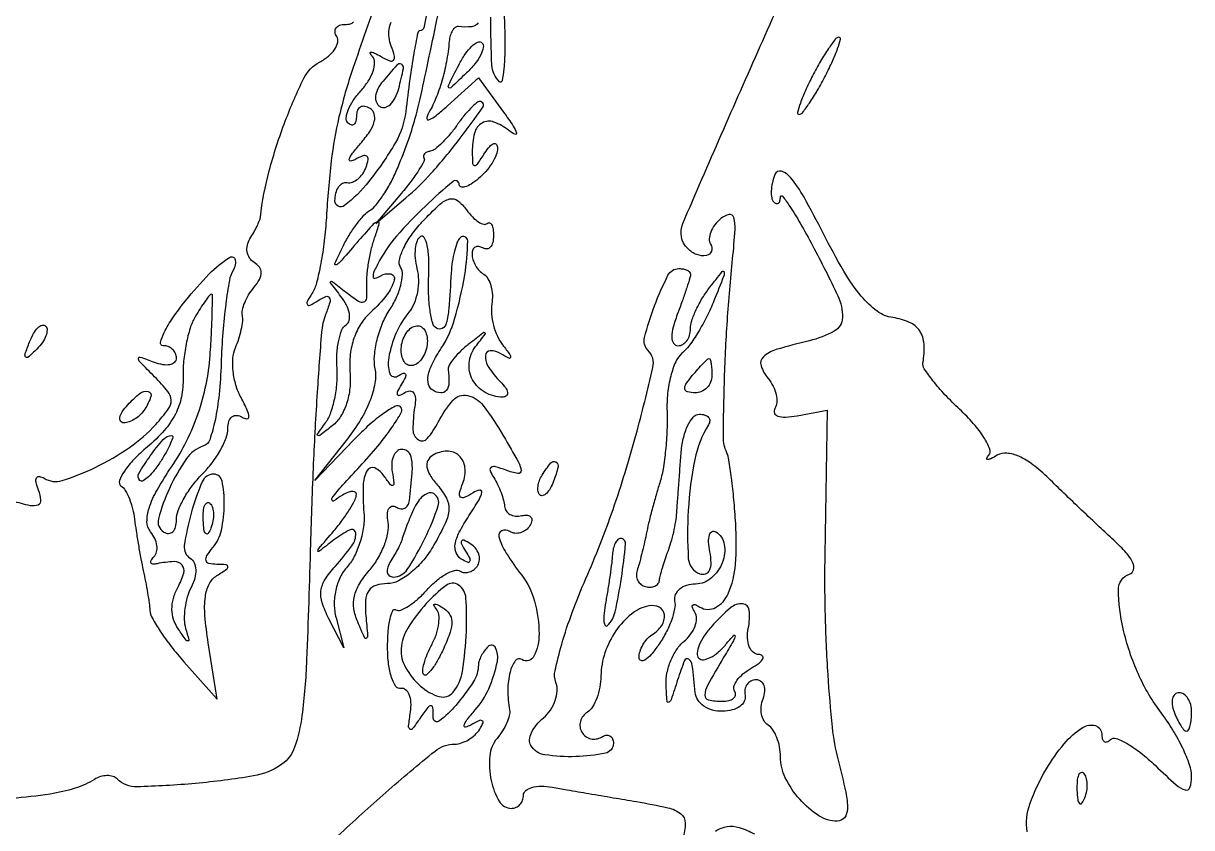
# Model space of a CAD drawing. Extents: x 0 to 848, y 0 to 1200.
# Drawn here: x 291.1 to 382, y 465.5 to 528.1 of the extents above; entities that cross this region are included whole.
import ezdxf

# ---------------------------------------------------------------- set-up
doc = ezdxf.new("R2010")
doc.units = 0

msp = doc.modelspace()

# ---------------------------------------------------------------- linework, layer by layer
for points in [[(369.193487, 465.179718, -0.121195), (369.416357, 467.336024, -0.047375), (370.697082, 470.064347, -0.040716), (372.077714, 472.019045, -0.07711), (373.523249, 473.288265, -0.209523), (374.508649, 473.440779, -0.340091), (375, 472.801949, 0.062185), (375.04836, 472.414612, 0.185464), (375.199946, 472.200102, 0.246677), (375.421385, 472.17673, 0.102067), (375.680667, 472.347334, -0.292996), (376.119413, 472.443311, -0.04224), (376.989568, 472.03461, -0.036881), (378.050936, 471.312747, -0.023252), (379.180667, 470.32691, 0.008146), (380.800031, 468.825286, 0.109396), (381.501041, 468.429967, 0.411819), (381.870944, 468.625258, 0.076079), (382, 469.468518, 0.084753), (381.843501, 470.385156, 0.026482), (381.309956, 471.678902, 0.025617), (380.549989, 473.0856, 0.025701), (379.650913, 474.405609, -0.057445), (377.857556, 477.434609, -0.048381), (376.673306, 480.971298, -0.052739), (376.303412, 484.012171, -0.327153), (377.159567, 485.219856, 0.256854), (377.474566, 485.560566, 0.170724), (377.422998, 486.102797, 0.074923), (376.911792, 486.878701, 0.023952), (375.9375, 487.863501, -0.002746), (374.81472, 488.906044, -0.001481), (373.442248, 490.202214, -0.001475), (372.051565, 491.531222, -0.00232), (370.865898, 492.681648, 0.029515), (369.650107, 493.739278, 0.059177), (368.559118, 494.39134, 0.082403), (367.621905, 494.636711, 0.155363), (366.865898, 494.470321, -0.016093), (366.372311, 494.205323, -0.116005), (366.111236, 494.144317, -0.554951), (366.054813, 494.235098, -0.069404), (366.214906, 494.471247, 0.286716), (366.300958, 494.955413, 0.045765), (365.841491, 495.850997, 0.038897), (365.033779, 496.928526, 0.024615), (363.939795, 498.05624, -0.015954), (362.804949, 499.186255, -0.022271), (361.870258, 500.271304, -0.019625), (361.192028, 501.206789, -0.192385), (361.09331, 501.674667, 0.057098), (361.177712, 503.125401, 0.134108), (360.836468, 504.146291, 0.142856), (360.042187, 504.812314, 0.068337), (358.75, 505.180449, -0.12512), (357.528067, 505.682766, -0.060248), (356.291535, 506.856434, -0.040525), (354.9416, 508.787417, -0.014818), (353.34384, 511.715736, 0.00976), (351.834937, 514.548979, 0.04438), (350.784297, 516.092684, 0.148567), (350.072968, 516.568478, 0.393323), (349.570302, 516.322608, 0.03651), (349.372609, 515.6683, 0.044142), (349.288067, 515.032558, 0.049911), (349.317655, 514.50249, 0.158789), (349.476461, 514.190205, 0.109057), (349.675644, 514.063057, 0.251398), (349.846211, 514.08739, 0.177017), (349.963062, 514.263391, 0.058993), (350, 514.575377, -0.709259), (350.157778, 514.630651, -0.022635), (350.734375, 513.837634, -0.016031), (351.539586, 512.528291, -0.007528), (352.5, 510.787849, -0.011219), (354.464185, 506.889742, -0.120085), (354.822691, 505.167974, -0.264879), (354.181121, 504.125305, -0.066776), (352.25, 503.380794, 0.012548), (349.678144, 502.697409, 0.113979), (348.672605, 502.132588, 0.296493), (348.491298, 501.438644, 0.093221), (349.037532, 500.454777, -0.057394), (349.426274, 499.858912, -0.060617), (349.660728, 499.200965, -0.067794), (349.713924, 498.58282, -0.126681), (349.565716, 498.106331, 0.23302), (349.532556, 497.760906, 0.228116), (349.78623, 497.519765, 0.09247), (350.396095, 497.44183, 0.030527), (351.296776, 497.548926), (353.6343, 497.9728), (353.451987, 486.7364, 0.010144), (353.470957, 482.067446, 0.010097), (353.679179, 477.395951, 0.010095), (354.026639, 473.314499, 0.036524), (354.488351, 470.75, -0.009227), (355.080635, 468.250758, -0.056958), (355.212881, 466.93859, -0.163033), (354.979538, 466.271673, -0.231772), (354.424942, 466, -0.144636), (352.984444, 466.4256, -0.068358), (351.50257, 467.702057, -0.066779), (350.379107, 469.380457, -0.114625), (350, 471.012412, 0.046564), (349.929164, 471.771401, 0.046175), (349.719079, 472.506403, 0.050141), (349.410501, 473.112549, 0.111999), (349.043674, 473.473008, -0.126981), (348.720854, 473.809536, -0.081026), (348.533742, 474.321649, -0.072258), (348.506898, 474.926665, -0.066719), (348.650663, 475.532025, 0.066643), (348.784115, 476.093585, 0.114223), (348.723326, 476.568782, 0.15229), (348.482083, 476.881585, 0.154099), (348.106989, 477, 0.114789), (347.704568, 476.906379, 0.124452), (347.398615, 476.646165, 0.115906), (347.239003, 476.255194, 0.09061), (347.25, 475.795455, -0.171873), (347.186917, 475.333709, -0.119395), (346.839062, 474.932151, -0.090161), (346.24661, 474.653645, -0.059612), (345.5, 474.54804, -0.072584), (344.725623, 474.64415, -0.082621), (344.047946, 474.957629, -0.093187), (343.569723, 475.434487, -0.128528), (343.36535, 476.002585, 0.007555), (343.141997, 478.126208, 0.207916), (342.864839, 478.59936, 0.491764), (342.534738, 478.503308, 0.015909), (342, 477, -0.00298), (341.491903, 475.445425, -0.21751), (341.313587, 475.254093, -0.512213), (341.174678, 475.340121, -0.005685), (341.09968, 476.627555, -0.063016), (341.171395, 477.53289, -0.046738), (341.466672, 478.493143, -0.047484), (341.926221, 479.361756, -0.074274), (342.48899, 479.990862, 0.059806), (343.010384, 480.540975, 0.071016), (343.351561, 481.169465, 0.08334), (343.467894, 481.776813, 0.145139), (343.334481, 482.267815, -0.041337), (343.149173, 482.631766, -0.302151), (343.185864, 482.814136, -0.302151), (343.368234, 482.850827, -0.041337), (343.732185, 482.665519, 0.266398), (344.95193, 482.625409, 0.171181), (345.936368, 483.695165, 0.082409), (346.498741, 485.98959, 0.03493), (346.518085, 489.167375, 0.006678), (346.3753, 491.01565, 0.008615), (346.192318, 492.708293, 0.006817), (345.996155, 494.115057, 0.07226), (345.827448, 494.667375, -0.112779), (345.557544, 495.89679, -0.005345), (345.639198, 500.15143, -0.009175), (345.870487, 504.943211, -0.008997), (346.278396, 509.754736, 0.00865), (346.473042, 512.031914, 0.08775), (346.371904, 512.972794, 0.390743), (346.003448, 513.195496, 0.123468), (345.369181, 512.891429, 0.056231), (344.89471, 512.397916, 0.068622), (344.578726, 511.841345, 0.081747), (344.461934, 511.309572, 0.152833), (344.570027, 510.886693, -0.229618), (344.625097, 510.349531, -0.264959), (344.237094, 510.02037, -0.140556), (343.485667, 510.091033, -0.103455), (342.782178, 510.551155, -0.306971), (342.405048, 512.515079, -0.003041), (348.429255, 526.298517, -0.002896), (354.620692, 540.018329, -0.450977)], [(328.512596, 531.186985, 0.012788), (328.532604, 527.74235, -0.010612), (328.550765, 525.954842, -0.021282), (328.475109, 524.545242, -0.026073), (328.334161, 523.601871, -0.597986), (328.127134, 523.539533, -0.18513), (327.548211, 524.838402, -0.015582), (327.465983, 528.574157, -0.020261)], [(318.787073, 530.40253, 0.006416), (316.723672, 524.561761, 0.023585), (315.642389, 520.795784, 0.029368), (315.042736, 517.378713, 0.014467), (314.663391, 512.982135, -0.015518), (314.501503, 511.150823, -0.016878), (314.229139, 509.384067, -0.016568), (313.896062, 507.89347, -0.075292), (313.547976, 507.077627, 0.015389), (313.166657, 506.41594, 0.304014), (313.188537, 506.193956, 0.355005), (313.389914, 506.15313, 0.017838), (314.01543, 506.509536, -0.040551), (314.633808, 506.825612, -0.385927), (314.890261, 506.733401, -0.200115), (314.925996, 506.354287, -0.017148), (314.598336, 505.414045, 0.072636), (314.287526, 504.053544, 0.00348), (313.948226, 499.389519, 0.005633), (313.645296, 493.825941, 0.004022), (313.426508, 487.592828, -0.003098), (313.126014, 478.555787, -0.022389), (312.760002, 474.219464, -0.048947), (312.19053, 471.751687, -0.160142), (311.200232, 470.427694, -0.111472), (308.982487, 469.51871, -0.019468), (304.472874, 468.938191, -0.015524), (299.913579, 468.673241, -0.205939), (298.383855, 469.282812, 0.124136), (298.047148, 469.483908, 0.077494), (297.589526, 469.546859, 0.069623), (297.084603, 469.46693, 0.06584), (296.61052, 469.250934, -0.064479), (295.109173, 468.561984, -0.036927), (293.164273, 468.111478, -0.019861), (290.168828, 467.768258, -0.003742)], [(326.485724, 528.133347, -0.235892), (325.981097, 527.81889, -0.050369), (324.916667, 527.826023, 0.196385), (324.685725, 527.759495, 0.088735), (324.472943, 527.519554, 0.0677), (324.309561, 527.146989, 0.046998), (324.225268, 526.694444, -0.022484), (324.006468, 525.085837, -0.026069), (323.650797, 523.58223, -0.027688), (323.16616, 522.211154, -0.034259), (322.560629, 521, 0.155857), (322.486184, 520.671539, 0.512857), (322.645224, 520.57692, 0.066549), (323.206647, 520.916491, 0.013756), (324.08875, 521.66611), (326.5, 523.832219), (328.453432, 521.16611, -0.009278), (329.212223, 520.089129, -0.079248), (329.46131, 519.555966, -0.642917), (329.334188, 519.447378, -0.060289), (328.861423, 519.741324, 0.080138), (327.694445, 520.404487, 0.224753), (326.781437, 520.326392, 0.200794), (326.192531, 519.546869, 0.065179), (326.015313, 518.083333, 0.012454), (326.046567, 517.179786, 0.372664), (326.194149, 517.028476, 0.267923), (326.419084, 517.134129, 0.008598), (327, 518, -0.032098), (327.375499, 518.506543, -0.127461), (327.689119, 518.728156, -0.346739), (327.892809, 518.663821, -0.146983), (327.984687, 518.372445, -0.101659), (327.88508, 517.851837, -0.041902), (327.554877, 517.210423, -0.039214), (327.072807, 516.559652, -0.040551), (326.5, 516, -0.029978), (325.923598, 515.577271, -0.070752), (325.440625, 515.354845, -0.159271), (325.133531, 515.362701, -0.317389), (325, 515.551869, 0.633509), (324.52393, 515.776813, 0.018805), (322.365858, 513.862596, 0.021667), (320.130591, 511.530853, 0.056745), (318.808409, 509.629323, 0.013174), (318.366977, 508.755697, 0.130348), (318.293058, 508.354694, 0.47798), (318.459189, 508.240526, 0.066075), (318.900232, 508.43834, -0.189251), (319.672881, 508.578536, -0.435763), (319.950108, 508.130709, -0.098991), (319.346599, 506.927559, -0.043267), (318.125856, 505.613898, 0.066233), (317.356276, 504.70569, 0.058493), (316.811996, 503.589891, 0.055717), (316.521675, 502.325291, 0.04985), (316.501836, 500.978428, -0.046537), (316.491408, 499.693789, -0.053756), (316.238042, 498.49646, -0.059312), (315.770819, 497.489491, -0.088978), (315.12598, 496.769517, -0.002759), (314.15879, 496.022917, -0.271513), (313.993683, 496.002735, -0.475943), (313.961193, 496.118442, -0.003828), (314.593668, 497, 0.07289), (315.000165, 497.77235, 0.032854), (315.309929, 498.877546, 0.031649), (315.48885, 500.108805, 0.037403), (315.496213, 501.285261, -0.030977), (315.488932, 502.392113, -0.038193), (315.624437, 503.415021, -0.041942), (315.868159, 504.226161, -0.161764), (316.201104, 504.624289, 0.202589), (316.442241, 504.963884, 0.099698), (316.452461, 505.503297, 0.073069), (316.229843, 506.162521, 0.048036), (315.798558, 506.839028, -0.001891), (314.988153, 507.88373, -0.400228), (315.000501, 508.000426, -0.35401), (315.126658, 508.003388, -0.001779), (316.193545, 507.174409, 0.016439), (317.158579, 506.468942, 0.228442), (317.573713, 506.406542, 0.311061), (317.79906, 506.692346, 0.026684), (317.810029, 507.674409, -0.034288), (317.832258, 508.517428, -0.01832), (317.969044, 509.551233, -0.018157), (318.186783, 510.601115, -0.026924), (318.459571, 511.5, 0.019393), (318.777091, 512.492283, 0.60532), (318.62885, 512.631234, 0.126547), (318.227632, 512.364141, 0.004772), (317.025972, 511, -0.00204), (315.694409, 509.471631, -0.145016), (315.412714, 509.294237, -0.640442), (315.322426, 509.400239, -0.00522), (315.938263, 510.694306, -0.024062), (316.426488, 511.582223, -0.022799), (317.006, 512.435805, -0.023435), (317.58801, 513.142584, -0.070484), (318.067061, 513.541446, 0.086294), (318.546149, 513.966525, 0.024158), (319.133844, 514.781787, 0.023607), (319.719653, 515.783712, 0.022852), (320.21534, 516.847139, 0.012003), (321.071636, 519.078136, 0.02243), (321.638797, 520.927191, 0.010879), (322.248676, 523.520114, 0.001007), (323.604592, 529.968939, -0.024672)], [(322.660855, 529.777525, -0.006772), (322.242371, 527.73613, -0.352346), (321.948888, 527.5, 0.359261), (321.771935, 527.354013, 0.004082), (321.472488, 525.736252, 0.009629), (321.157791, 523.730194, 0.00493), (320.836428, 521.203088, -0.103201), (320.03445, 518.80156, -0.035624), (317.96038, 515.764635, -0.060167), (316.075555, 513.89931, -0.623752), (315.333333, 514.262794, -0.058065), (315.404158, 514.870607, -0.089711), (315.614844, 515.354105, -0.120862), (315.927088, 515.639415, -0.176803), (316.291667, 515.694444, 0.138881), (316.695844, 515.725146, 0.083436), (317.116755, 515.965194, 0.072144), (317.490221, 516.372592, 0.06244), (317.754732, 516.889196, 0.041866), (317.916746, 517.48663, 0.300612), (317.805297, 517.74811, 0.251242), (317.494637, 517.776634, 0.032689), (316.879732, 517.467301, -0.121136), (316.541389, 517.366208, -0.530947), (316.438494, 517.5033, -0.081721), (316.691478, 517.971462, -0.015192), (317.315143, 518.728828, 0.031343), (318.038549, 519.667493, 0.081659), (318.393627, 520.43972, 0.138816), (318.388964, 521.034187, 0.185461), (318.065143, 521.45974, 0.092046), (317.658641, 521.617407, 0.170597), (317.312886, 521.564615, 0.174973), (317.081987, 521.309135, 0.097422), (317, 520.89235, -0.054176), (316.953836, 520.467549, -0.163066), (316.805968, 520.220744, -0.257235), (316.590229, 520.176072, -0.122107), (316.339464, 520.327203, -0.228173), (316.204821, 520.711826, -0.067509), (316.361384, 521.333408, -0.052809), (316.753183, 522.073149, -0.035757), (317.341646, 522.825021, 0.042766), (317.922725, 523.589259, 0.058954), (318.294987, 524.366171, 0.074142), (318.418201, 525.039271, 0.194858), (318.252182, 525.491477, -0.0665), (318.080523, 525.740278, -0.557635), (318.13806, 525.834922, -0.117899), (318.406815, 525.772697, -0.015944), (318.919939, 525.49628, 0.030915), (319.592057, 525.159758, 0.308382), (319.885066, 525.217894, 0.26636), (319.966528, 525.529075, 0.025459), (319.713613, 526.30393, -0.057219), (319.542047, 526.970015, -0.066964), (319.539405, 527.622234, -0.078179), (319.698031, 528.162228, -0.144866)], [(290.184635, 490.928682, 0.015236), (291.620132, 490.573589, 0.148367), (292.236741, 490.62461, 0.336688), (292.450801, 490.978401, 0.065342), (292.264696, 491.752597, -0.033003), (292.072605, 492.372641, -0.171869), (292.109885, 492.723123, -0.342472), (292.324946, 492.830884, -0.089784), (292.708598, 492.680096, 0.217844), (294.102462, 492.505533, 0.036466), (296.671753, 493.523695, 0.038891), (299.34628, 495.083346, 0.057451), (301.385713, 496.873715, 0.023229), (302.361694, 498.058374, 0.168188), (302.583189, 498.751249, 0.167779), (302.329194, 499.433673, 0.023089), (301.297426, 500.575192, -0.003093), (300.150967, 501.745916, -0.183916), (300.036039, 502.014019, -0.527558), (300.170586, 502.114426, -0.008045), (301.25, 501.725431, 0.047384), (301.920535, 501.541816, 0.086632), (302.485937, 501.541957, 0.135949), (302.856835, 501.718076, 0.21765), (303, 502.031385, 0.106819), (302.920136, 502.400945, 0.099456), (302.693727, 502.715469, 0.095936), (302.355396, 502.926328, 0.091767), (301.957368, 503, -0.484826), (301.75863, 503.251923, -0.057239), (302.041345, 504.028116, -0.035293), (302.708616, 505.156055, -0.017175), (303.707368, 506.499971, -0.024551), (305.540102, 508.578855, -0.058619), (307.135005, 509.873999, -0.537166), (307.567774, 509.680253, -0.181341), (307.402413, 508.842102, 0.095641), (307.111271, 508.075302, 0.011066), (306.834987, 506.247732, 0.01299), (306.608852, 504.036863, 0.010264), (306.475664, 501.636191, -0.016195), (306.31193, 499.206349, -0.027344), (305.998143, 497.189496, -0.027709), (305.590492, 495.683931, -0.236576), (305.111227, 495.203742, 0.161295), (303.778992, 494.208545, 0.043886), (302.451761, 491.89937, 0.043153), (301.593462, 489.53107, 0.331017), (302.003667, 488.497734, 0.139876), (302.381899, 488.390761, 0.191209), (302.707327, 488.520809, 0.138333), (302.927034, 488.889139, 0.065824), (303, 489.440983, -0.092948), (303.138359, 490.178837, -0.035327), (303.5875, 491.129539, -0.033483), (304.234645, 492.119634, -0.0349), (305, 493, 0.0349), (305.765355, 493.880366, 0.033483), (306.4125, 494.870461, 0.035327), (306.861641, 495.821163, 0.092948), (307, 496.559017, -0.070946), (307.079524, 497.116649, -0.154465), (307.317362, 497.472005, -0.193105), (307.674568, 497.57975, -0.11678), (308.099768, 497.43834, 0.120006), (308.480346, 497.314453, 0.451764), (308.638215, 497.468394, 0.096691), (308.510633, 497.982107, 0.013798), (308.022765, 498.957464, -0.05109), (307.62692, 499.922367, -0.043469), (307.4078, 501.001487, -0.04553), (307.384741, 502.028489, -0.086724), (307.581755, 502.828141, 0.025568), (307.849086, 503.530991, 0.025277), (308.044445, 504.260124, 0.026113), (308.149311, 504.913981, 0.082611), (308.123672, 505.35526, -0.112598), (308.124245, 505.774587, -0.041269), (308.305089, 506.34284, -0.038336), (308.613137, 506.953445, -0.03723), (309.013472, 507.516232, 0.044613), (309.452411, 508.152957, 0.126882), (309.590878, 508.669359, 0.165985), (309.447708, 509.102242, 0.092473), (309.032246, 509.480071, -0.111435), (308.683708, 509.821795, -0.101413), (308.500788, 510.291762, -0.09594), (308.512505, 510.818252, -0.088453), (308.718375, 511.319098, 0.014093), (309.010208, 511.807882, 0.015233), (309.266156, 512.299985, 0.014879), (309.459492, 512.733631, 0.068053), (309.528567, 513, -0.035382), (310.216827, 516.606487, -0.026277), (311.461573, 520.467751, -0.022714), (312.910977, 523.804264, -0.157321), (314.132757, 525.071049, 0.049335), (314.825613, 525.534941, 0.072215), (315.31862, 526.077002, 0.095845), (315.545192, 526.608804, 0.193675), (315.468991, 527.050173, -0.107327), (315.341111, 527.411986, -0.181417), (315.414449, 527.720988, -0.16252), (315.683617, 527.928435, -0.083793), (316.10765, 528, 0.053916), (316.532667, 528.045964, 0.162272), (316.780004, 528.193285, 0.257487)], [(315.562328, 464.85259, -0.009113), (319.293192, 468.241169, -0.010061), (323.12293, 471.460436, -0.171371), (324.650958, 472, 0.080741), (325.174666, 472.085124, 0.053432), (325.729956, 472.339137, 0.052427), (326.231325, 472.712854, 0.068084), (326.595492, 473.154508, 0.033511), (326.852449, 473.640252, 0.407278), (326.786061, 473.819917, 0.229285), (326.525686, 473.817975, 0.018403), (325.904508, 473.482614, -0.078248), (325.494018, 473.32072, -0.571379), (325.378853, 473.44383, -0.095352), (325.601167, 473.87476, -0.013066), (326.25, 474.656846, 0.076785), (327.298987, 476.31009, 0.053017), (327.968314, 478.427268, 0.164223), (327.835167, 479.484517, 0.515973), (327.25, 479.583333, 0.038926), (326.962449, 479.247149, 0.034728), (326.718167, 478.857813, 0.036418), (326.548298, 478.475491, 0.083784), (326.492697, 478.166667, -0.140516), (326.102182, 476.858778, -0.033435), (324.738245, 475.012282, -0.053484), (323.460549, 473.79575, -0.618074), (322.984687, 474.027494, 0.016757), (322.948905, 474.841859, 0.399344), (322.793234, 474.982154, 0.231307), (322.550752, 474.855606, 0.008772), (321.942989, 474, -0.010944), (321.371318, 473.202564, -0.400718), (321.168492, 473.168856, -0.278553), (321.064813, 473.394981, -0.007849), (321.208302, 474.5, 0.048365), (321.244609, 475.253112, 0.085032), (321.110073, 475.860045, 0.12912), (320.833995, 476.227296, 0.213168), (320.464286, 476.321429, -0.296597), (320.066916, 476.492218, -0.068363), (319.732813, 477.180889, -0.04948), (319.503402, 478.224907, -0.029364), (319.428571, 479.49801, -0.018364), (319.474834, 480.757189, -0.036001), (319.620116, 481.749205, -0.053178), (319.829801, 482.374308, -0.450918), (320.080639, 482.450162, 0.240124), (320.446338, 482.420016, 0.045196), (321.060304, 482.73919, 0.039461), (321.775537, 483.281355, 0.02694), (322.5, 484, -0.033004), (323.23507, 484.711702, -0.046456), (323.982345, 485.234452, -0.055778), (324.636609, 485.515812, -0.215304), (325.064549, 485.460107, 0.118061), (325.413643, 485.344986, 0.100608), (325.799574, 485.39036, 0.09257), (326.16332, 485.59011, 0.082793), (326.447214, 485.91459, 0.122829), (326.580378, 486.331535, 0.100768), (326.516731, 486.796119, 0.091035), (326.264846, 487.237501, 0.079435), (325.861803, 487.58541, 0.02792), (325.366821, 487.854375, 0.381877), (325.185942, 487.800861, 0.263295), (325.177041, 487.570785, 0.019337), (325.5, 487, -0.019655), (325.81847, 486.436314, -0.250481), (325.814734, 486.201282, -0.392096), (325.639194, 486.143754, -0.030739), (325.165624, 486.397639, -0.16221), (324.757768, 486.886205, -0.138143), (324.690824, 487.557215, -0.077515), (325.007827, 488.483215, -0.023648), (325.761115, 489.763471, 0.009616), (326.542824, 491.01061, 0.091185), (326.763187, 491.598196, 0.536705), (326.59604, 491.757881, 0.082653), (326.080061, 491.547279, -0.027174), (325.395853, 491.175165, -0.31079), (325.108399, 491.221221, -0.277228), (325.026616, 491.518569, -0.023489), (325.286387, 492.30393, 0.11732), (325.448494, 493.517101, 0.184051), (324.982445, 494.446599, 0.195956), (324.044564, 494.79427, 0.131134), (322.934857, 494.45974, 0.137617), (322.569222, 494.062271, 0.158806), (322.489924, 493.555473, 0.102115), (322.730722, 492.922077, 0.037405), (323.306943, 492.150723, -0.055469), (324.008594, 491.137231, -0.139036), (324.201711, 490.267193, -0.0964), (323.935984, 489.226882, -0.01874), (323.037471, 487.5, -0.042904), (322.236142, 486.336192, -0.047113), (321.270316, 485.36554, -0.052451), (320.280383, 484.704262, -0.120003), (319.415386, 484.487757, 0.076295), (318.518394, 484.344209, 0.168475), (317.971203, 483.932707, 0.132196), (317.717248, 483.189632, 0.040037), (317.733574, 481.987757, -0.00261), (317.870791, 480.439479, -0.254848), (317.784555, 480.244225, -0.483506), (317.640272, 480.280284, -0.003977), (317.099662, 481.5, -0.066697), (316.806715, 482.534087, -0.090988), (316.844033, 483.5, -0.081719), (317.232928, 484.464786, -0.044047), (317.994525, 485.5, 0.046081), (318.647345, 486.394948, 0.041166), (319.153805, 487.427962, 0.043486), (319.451705, 488.438642, 0.091218), (319.466222, 489.254763, -0.044377), (319.418224, 489.889709, -0.117476), (319.528912, 490.328454, -0.230884), (319.768919, 490.505652, -0.186036), (320.087785, 490.445746, 0.098501), (320.445296, 490.312317, 0.152746), (320.768756, 490.358663, 0.153588), (321.006948, 490.580675, 0.099895), (321.125, 490.940983, 0.009302), (321.339522, 493.103261, 0.058951), (321.298174, 494.205909, 0.163533), (321.017973, 494.744857, 0.21122), (320.5, 494.934423, 0.174918), (320.141819, 494.777973, 0.107425), (319.879436, 494.39331, 0.082353), (319.754144, 493.833686, 0.05691), (319.791698, 493.184423, -0.009603), (319.925799, 492.310545, -0.315096), (319.832775, 492.130739, -0.369408), (319.651507, 492.172199, -0.011007), (319.166698, 492.856763, 0.136926), (318.428177, 493.484437, 0.3927), (317.843536, 493.29321, 0.120925), (317.522086, 492.111541, 0.026803), (317.582644, 490, -0.055129), (317.552517, 488.919709, -0.039742), (317.292144, 487.741364, -0.04034), (316.857955, 486.646509, -0.066601), (316.304253, 485.821664, 0.068606), (315.743411, 484.97893, 0.057934), (315.39156, 483.96646, 0.056853), (315.276971, 482.880593, 0.060724), (315.415138, 481.821664), (316.010541, 479.5), (314.851738, 481.751608, -0.03969), (314.335179, 482.987266, -0.10977), (314.243504, 483.920117, -0.111972), (314.555882, 484.792859, -0.042233), (315.346468, 485.830349, 0.025793), (316.654827, 487.435142, 0.171458), (316.948271, 488.408526, 0.537505), (316.510724, 488.669372, 0.05258), (315.25, 487.889678, -0.001609), (314.074767, 486.985605, -0.621148), (314, 487.022569, -0.176901), (314.061498, 487.190949, -0.000873), (315.25, 488.595974, 0.017438), (315.919999, 489.443437, 0.021065), (316.485937, 490.285064, 0.020236), (316.897429, 491.021759, 0.117772), (317, 491.451185, 0.353054), (316.84983, 491.637349, 0.127691), (316.485937, 491.6225, 0.060976), (315.92219, 491.373047, 0.027429), (315.25, 490.91982, -0.473877), (315.101238, 490.955749, -0.280215), (315.1216, 491.163578, -0.021505), (315.925501, 492.143415, -0.005955), (317.27034, 493.610369, 0.01462), (318.671962, 495.19348, 0.023795), (319.755004, 496.624538, 0.020422), (320.492058, 497.801657, 0.338058), (320.434249, 498.232417, 0.33038), (320.029208, 498.292481, 0.030839), (319.116649, 497.729691, 0.030099), (318.004653, 496.840609, 0.01842), (316.800386, 495.669424), (313.772954, 492.5), (316.327729, 495.756907, 0.031762), (317.348743, 497.244003, 0.041403), (318.07458, 498.7261, 0.047394), (318.46345, 500.089068, 0.093638), (318.459502, 501.210288, -0.069356), (318.407193, 502.219952, -0.038016), (318.608229, 503.444476, -0.037041), (319.00784, 504.680205, -0.048344), (319.55981, 505.731626, 0.037212), (320.095101, 506.698446, 0.044209), (320.445789, 507.680761, 0.0498), (320.57996, 508.539317, 0.153457), (320.436792, 509.102273, -0.200489), (320.345922, 509.673177, -0.051925), (320.66452, 510.569153, -0.044454), (321.275272, 511.601457, -0.032785), (322.119649, 512.627361, -0.015339), (323.475821, 513.98498, -0.12289), (324.241016, 514.413704, -0.234941), (324.871335, 514.288971, -0.070755), (325.573295, 513.568877, 0.033939), (326.039301, 513.014742, 0.056073), (326.509753, 512.625122, 0.079131), (326.913712, 512.443887, 0.268484), (327.18221, 512.515544, -0.271679), (327.36397, 512.562894, -0.211192), (327.524358, 512.429988, -0.08423), (327.633323, 512.070739, -0.031618), (327.666667, 511.543989, -0.05773), (327.606344, 511.023273, -0.124167), (327.421875, 510.66697, -0.190804), (327.149103, 510.528782, -0.16277), (326.833333, 510.603006, 0.097319), (326.51551, 510.722471, 0.174895), (326.244792, 510.672994, 0.170682), (326.063623, 510.460348, 0.092142), (326, 510.118034, 0.078753), (326.067234, 509.693818, 0.053381), (326.267587, 509.246406, 0.052672), (326.562446, 508.844483, 0.069873), (326.910933, 508.555046, -0.127412), (327.239278, 508.212178, -0.061222), (327.471293, 507.64454, -0.054826), (327.579769, 506.955658, -0.051809), (327.539358, 506.246029, 0.063383), (327.513175, 505.471973, 0.041168), (327.6693, 504.589321, 0.040986), (327.96972, 503.738109, 0.060036), (328.378425, 503.058042, -0.007104), (328.942, 502.311839, -0.206985), (328.994027, 502.083944, -0.504679), (328.865368, 502.021434, -0.014624), (328.25, 502.367059, 0.13327), (327.415752, 502.603355, 0.410694), (327.034744, 502.235124, 0.152017), (327.300698, 501.305538, 0.051299), (328.2, 500.2, -0.039343), (328.59711, 499.734944, -0.116259), (328.758333, 499.35, -0.255088), (328.673409, 499.105558, -0.186338), (328.4, 499, -0.128261), (327.012798, 499.3618, -0.141996), (326.041855, 500.346365, -0.148355), (325.772744, 501.662005, -0.143241), (326.273794, 502.926206, 0.002404), (327.022871, 503.897213, 0.479723), (326.997137, 504.001327, 0.279759), (326.850458, 503.984877, 0.001823), (325.781971, 503.154088, 0.024181), (325.130494, 502.590842, 0.031325), (324.594007, 502.0114, 0.032484), (324.222613, 501.490458, 0.173153), (324.150392, 501.154088, -0.040342), (324.203113, 500.116499, -0.153542), (323.992699, 499.511246, -0.265167), (323.56252, 499.322684, -0.112542), (322.945663, 499.533582, -0.194077), (322.609747, 499.990608, -0.112728), (322.591819, 500.681585, -0.068402), (322.917513, 501.616678, -0.027078), (323.602187, 502.796302, 0.074934), (324.645538, 505.068565, 0.027974), (325.430624, 508.499849, 0.0409), (325.662781, 511.154127, 0.671146), (325.070278, 511.400515, 0.108325), (324.841811, 511.041617, 0.025698), (324.631201, 510.360021, 0.025253), (324.46562, 509.533893, 0.022562), (324.376363, 508.663571, -0.004654), (324.192151, 505.892967, -0.046236), (323.997456, 504.745722, -0.205573), (323.683562, 504.346253, -0.269468), (323.228791, 504.358599, -0.192083), (322.93837, 504.750561, -0.027634), (322.733556, 505.746196, -0.028055), (322.617736, 507.008001, -0.020612), (322.625859, 508.413018, 0.020579), (322.633684, 509.751515, 0.041999), (322.508768, 510.794012, 0.071406), (322.285154, 511.41474, 0.433451), (321.990948, 511.494405, 0.168472), (321.719908, 511.161565, 0.059691), (321.577664, 510.555053, 0.050925), (321.570569, 509.797313, 0.040867), (321.711904, 508.993678, -0.062176), (321.827026, 508.123846, -0.047846), (321.742567, 507.16903, -0.048965), (321.484364, 506.276802, -0.078455), (321.080255, 505.596702, 0.070967), (320.09166, 503.987976, 0.058898), (319.51334, 502.061743, 0.123942), (319.601632, 500.848004, 0.484638), (320.206782, 500.627798, -0.035876), (320.647979, 500.85853, -0.406381), (320.81551, 500.795115, -0.231396), (320.811177, 500.552285, -0.02024), (320.5, 500, 0.020854), (320.195648, 499.458275, 0.215173), (320.184074, 499.208403, 0.417264), (320.344642, 499.140023, 0.041417), (320.757707, 499.350255, -0.125982), (321.159125, 499.475718, -0.25585), (321.448236, 499.336537, -0.150337), (321.586966, 498.92171, -0.046039), (321.541733, 498.254763, 0.040321), (321.399451, 496.460479, 0.251308), (321.821843, 495.675932, 0.380369), (322.516976, 495.775627, 0.05743), (323.363686, 497.049346, -0.062815), (324.523619, 498.75428, -0.270563), (325.642813, 499.124486, -0.180647), (326.866156, 498.346456, -0.029584), (328.449174, 495.970609, -0.005018), (329.616673, 493.924702, -0.109018), (329.814159, 493.266154, -0.492383), (329.566844, 493.044874, -0.045339), (328.647236, 493.305127, 0.021486), (327.840349, 493.575607, 0.205734), (327.488329, 493.531256, 0.370623), (327.403675, 493.283954, 0.046482), (327.682749, 492.738546, -0.028368), (327.988373, 492.191037, -0.022635), (328.256154, 491.570073, -0.023173), (328.451762, 490.970867, -0.052174), (328.530142, 490.5, 0.135654), (328.653373, 490.140642, 0.11921), (328.948728, 489.874466, 0.101579), (329.376585, 489.745053, 0.075869), (329.869784, 489.774777, -0.072992), (330.312603, 489.804007, -0.202365), (330.583983, 489.663018, -0.226487), (330.653994, 489.385186, -0.088975), (330.505231, 489.008465, -0.088188), (330.188901, 488.654631, -0.094717), (329.777358, 488.442199, -0.100026), (329.33539, 488.403092, -0.111063), (328.930902, 488.542705, 0.241408), (328.314912, 488.59198, 0.377461), (328.095533, 488.143587, 0.073981), (328.660335, 486.860023, 0.023347), (329.861924, 485.1368, -0.097297), (330.866184, 483.117993, -0.066098), (331.214215, 480.567489, -0.114826), (330.818959, 478.840835, -0.443782), (329.885651, 478.570672, 0.390771), (329.360183, 478.468809, 0.098388), (328.955354, 477.604698, 0.059647), (328.781436, 476.195871, 0.045348), (328.916666, 474.64474, -0.110005), (328.899155, 474.22336, -0.038034), (328.696755, 473.645104, -0.035599), (328.368852, 473.0212, -0.03443), (327.952468, 472.442728, 0.150815), (327.384555, 471.074182, 0.074142), (327.48739, 469.172998, 0.081751), (328.107473, 467.551184, 0.266682), (329.067388, 467, 0.108523), (329.423193, 467.078146, 0.099705), (329.726045, 467.299495, 0.095455), (329.929125, 467.630313, 0.0903), (330, 468.019557, -0.230622), (330.174283, 468.377316, -0.099053), (330.660937, 468.622503, -0.068916), (331.388199, 468.718786, -0.042372), (332.25, 468.640422, 0.001247), (333.402305, 468.439199, 0.00041), (335.09851, 468.148786, 0.000408), (336.980994, 467.82965, 0.000463), (338.78748, 467.526634, -0.013271), (341.24344, 467.049705, -0.11362), (342.247823, 466.571187, -0.230633), (342.59086, 465.854788, -0.073815), (342.404579, 464.65577, 0.006382)], [(344.939545, 465.224054, -0.107899), (345.855063, 465.58288, -0.117458), (346.790592, 465.512326, -0.045602), (347.994372, 465.003012, -0.054897)]]:
    msp.add_lwpolyline(points, format="xyb")
for points in [[(325.573661, 524.22619, -0.002294), (324.354252, 523.072152, -0.404836), (324.191606, 523.074764, -0.323466), (324.1623, 523.256694, -0.001975), (324.964205, 524.835646, -0.029819), (325.46731, 525.687471, -0.05386), (325.989204, 526.306169, -0.082345), (326.448592, 526.619194, -0.314606), (326.771496, 526.561837, -0.253633), (326.877288, 526.205514, -0.066521), (326.671033, 525.62434, -0.05091), (326.221647, 524.931813, -0.032763)], [(352.5, 524, 0.012379), (351.940466, 522.849009, 0.022668), (351.551227, 521.88125, 0.021951), (351.330913, 521.151453, 0.489263), (351.44864, 521, 0.233226), (351.713692, 521.130746, 0.01363), (352.257477, 521.88125, 0.018345), (352.869286, 522.850463, 0.012286), (353.5, 524, 0.012379), (354.059534, 525.150991, 0.022668), (354.448773, 526.11875, 0.021951), (354.669087, 526.848547, 0.489263), (354.55136, 527, 0.233226), (354.286308, 526.869254, 0.01363), (353.742523, 526.11875, 0.018345), (353.130714, 525.149537, 0.012286)], [(319.073886, 523.589028, 0.051721), (318.667996, 522.981999, 0.092221), (318.489824, 522.41028, 0.126655), (318.55357, 521.936651, 0.159192), (318.837752, 521.600275, 0.205946), (319.234859, 521.54133, 0.128502), (319.650773, 521.776414, 0.086397), (320.02525, 522.29178, 0.050099), (320.29269, 523.011247, 0.010575), (320.66571, 524.571793, 0.34857), (320.505901, 524.896532, 0.331468), (320.141406, 524.823607, 0.010117)], [(324.806704, 520.134419, -0.021627), (324.251403, 519.410379, -0.025473), (323.663532, 518.777366, -0.025631), (323.121294, 518.301624, -0.123516), (322.75, 518.134419, 0.056609), (322.481098, 518.054046, 0.102972), (322.29375, 517.923451, 0.151796), (322.216549, 517.765862, 0.181579), (322.25, 517.604988, -0.272939), (322.258221, 517.342884, -0.016298), (321.839063, 516.634232, -0.020812), (321.248365, 515.786094, -0.013525), (320.5, 514.854988), (318.5, 512.5), (320.857927, 514.5, 0.034642), (322.82553, 516.418281, 0.018336), (325.001304, 519.042909, 0.011979), (326.849653, 521.569783, 0.605693), (326.624798, 522, 0.1802), (326.35448, 521.899308, 0.021288), (325.879785, 521.451986, 0.023285), (325.34449, 520.848935, 0.017095)], [(343, 508.5651, -0.073755), (342.958206, 508.283312, -0.004956), (342.713521, 507.504453, -0.007041), (342.398301, 506.579315, -0.005212), (342.024751, 505.5651, 0.02277), (341.658117, 504.4505, 0.06817), (341.549502, 503.65755, 0.141354), (341.685075, 503.187578, 0.257767), (342.024751, 503, 0.133208), (342.396657, 503.100872, 0.100516), (342.713521, 503.384481, 0.087568), (342.926715, 503.808722, 0.072874), (343, 504.30887, -0.080653), (343.103276, 504.944955, -0.02866), (343.445399, 505.803467, -0.027561), (343.935945, 506.719547, -0.029104), (344.516251, 507.55887, -0.004111), (345.471929, 508.761827, -0.604622), (345.610896, 508.734179, -0.166853), (345.597842, 508.43684, -0.001778), (344.828527, 506.5, -0.021501), (344.272993, 505.271356, -0.019824), (343.599943, 504.060384, -0.020267), (342.91389, 503.030073, -0.05991), (342.3368, 502.407689, 0.114368), (341.849986, 501.753281, 0.039781), (341.464131, 500.635236, 0.037025), (341.221449, 499.292305, 0.035394), (341.174346, 497.907689, -0.019285), (341.171693, 496.444018, -0.015213), (341.059605, 494.863537, -0.015473), (340.865101, 493.400494, -0.036394), (340.607789, 492.329885, 0.007556), (340.316345, 491.36561, 0.005131), (340.012495, 490.259713, 0.005171), (339.741076, 489.185706, 0.010323), (339.552798, 488.329885, -0.006651), (339.388491, 487.555983, -0.00566), (339.195039, 486.743779, -0.005711), (339.002138, 486.008486, -0.016021), (338.844831, 485.5, 0.098086), (338.789788, 485.099305, 0.106333), (338.895044, 484.720312, 0.107892), (339.145021, 484.422153, 0.103654), (339.5, 484.25, 0.072272), (339.888647, 484.210736, 0.097239), (340.23162, 484.29375, 0.116234), (340.475234, 484.483905, 0.141417), (340.586367, 484.75, -0.033468), (340.65747, 485.137308, -0.009838), (340.81766, 485.720313, -0.009832), (341.024196, 486.370702, -0.010414), (341.252467, 487, 0.022293), (341.48211, 487.683285, 0.013983), (341.692117, 488.5, 0.014032), (341.854096, 489.317267, 0.024789), (341.935055, 490, -0.000634), (341.989579, 490.780641, -0.000192), (342.074275, 491.965104, -0.000192), (342.170243, 493.29285, -0.000209), (342.26456, 494.583333, -0.037072), (342.439958, 495.763956, -0.053687), (342.780188, 496.760938, -0.068138), (343.221157, 497.445583, -0.219037), (343.701616, 497.666667, -0.071717), (344.126855, 497.605357, -0.14734), (344.405859, 497.422979, -0.189091), (344.497176, 497.152411, -0.127002), (344.399318, 496.837093, 0.089099), (343.33805, 494.147643, 0.03505), (342.827556, 490.182644, 0.029573), (342.831903, 486.42403, 0.30626), (343.727263, 485.257579, 0.16006), (344.181074, 485.255617, 0.209813), (344.487427, 485.527979, 0.116231), (344.603569, 486.103838, 0.039482), (344.508067, 486.958112, -0.033242), (344.412395, 487.726991, -0.08531), (344.475313, 488.282036, -0.201468), (344.67731, 488.531474, -0.267645), (344.963207, 488.522739, -0.213892), (345.628261, 487.541792, -0.135991), (345.493853, 486.145555, -0.124317), (344.636163, 484.927895, -0.173002), (343.402154, 484.453294, 0.066076), (342.694812, 484.341675, 0.096658), (342.137566, 484.050727, 0.122558), (341.816452, 483.630937, 0.156045), (341.768284, 483.148442, -0.105298), (341.768453, 482.516764, -0.035093), (341.511764, 481.623128, -0.03312), (341.079528, 480.64496, -0.032189), (340.518284, 479.722642, -0.023411), (339.933172, 478.96534, -0.070572), (339.445996, 478.533511, -0.240874), (339.150727, 478.500424, -0.31198), (339, 478.718477, -0.074889), (339.073935, 479.209335, -0.053173), (339.29375, 479.721739, -0.053066), (339.617404, 480.177476, -0.073549), (340, 480.5, 0.105204), (340.758114, 481.2252, 0.178618), (340.967994, 482.066648, 0.254427), (340.569266, 482.640372, 0.167315), (339.753617, 482.75, 0.121355), (338.40322, 482.115112, 0.072591), (337.194285, 480.803954, 0.068116), (336.341295, 479.099086, 0.078504), (336.031803, 477.309017, -0.041969), (335.944461, 476.424291, -0.043443), (335.710801, 475.577126, -0.047401), (335.376184, 474.885629, -0.118501), (334.983688, 474.489919, 0.092075), (334.640247, 474.178081, 0.096033), (334.437882, 473.768068, 0.099401), (334.407266, 473.324095, 0.106468), (334.552786, 472.91459, 0.097277), (334.847224, 472.596957, 0.097513), (335.239685, 472.414623, 0.098348), (335.669126, 472.395525, 0.100828), (336.069098, 472.542705, -0.090666), (336.42443, 472.681645, -0.169366), (336.726548, 472.637945, -0.176081), (336.928183, 472.418448, -0.098926), (337, 472.059017, -0.355509), (336.373575, 471.289341, -0.044456), (334.076285, 471.022476, -0.043361), (331.663879, 471.16709, -0.221174), (330.570027, 471.886693, -0.169955), (330.474452, 472.320446, -0.077296), (330.633757, 472.887017, -0.063304), (331.009981, 473.494066, -0.049243), (331.556519, 474.046907, 0.069342), (332.100956, 474.643632, 0.065377), (332.474575, 475.378098, 0.069848), (332.628078, 476.133249, 0.107279), (332.526986, 476.790271, -0.14654), (332.457441, 477.710895, -0.016352), (332.980265, 479.772957, -0.018771), (333.793001, 482.237436, -0.014175), (334.862108, 484.880058, 0.019609), (336.970086, 490.257905, 0.017259), (338.750515, 496.016778, 0.009704), (340.075817, 501.29684, 0.258517), (339.689215, 502.644118, -0.266644), (339.418517, 503.644619, -0.026334), (340.207273, 506.110524, -0.02609), (341.248014, 508.476504, -0.283289), (342.097825, 509, -0.04624), (342.443135, 508.967997, -0.066187), (342.734986, 508.872248, -0.086269), (342.931962, 508.731237, -0.19683)], [(304.452326, 505.25, 0.057964), (304.063288, 504.36856, 0.025914), (303.751596, 503.137784, 0.025232), (303.553348, 501.787377, 0.031207), (303.511512, 500.516926, -0.057547), (303.382298, 499.009189, -0.068957), (302.910068, 497.66634, -0.062261), (302.043709, 496.400567, -0.036695), (300.729783, 495.119174, 0.025007), (299.688432, 494.150008, 0.043655), (298.943931, 493.236897, 0.05933), (298.561901, 492.499946, 0.33612), (298.680051, 492.102248, -0.102513), (299.011861, 491.733692, -0.035678), (299.32894, 491.08941, -0.033656), (299.5862, 490.309785, -0.03331), (299.737616, 489.5, 0.007765), (299.860144, 488.58961, 0.004507), (300.034116, 487.5, 0.004504), (300.228253, 486.410577, 0.007568), (300.413306, 485.5, -0.006863), (300.586473, 484.654027, -0.006022), (300.744524, 483.766002, -0.006063), (300.86783, 482.960859, -0.018014), (300.92569, 482.405539, 0.111882), (301.103119, 481.812326, 0.018123), (301.736198, 480.779074, 0.019219), (302.587073, 479.598201, 0.015853), (303.580516, 478.405539), (306.161033, 475.5), (305.471713, 479.873739, -0.017775), (305.21426, 481.995076, -0.053158), (305.24489, 483.454238, -0.084375), (305.549102, 484.453386, -0.136367), (306.141197, 485.108426, 0.010038), (306.885882, 485.60149, 0.250407), (306.994652, 485.812911, 0.387411), (306.86355, 485.952297, 0.016413), (306.127555, 485.984687, -0.055965), (305.528708, 486.058701, -0.285781), (305.303355, 486.286825, -0.200702), (305.369731, 486.665381, -0.030762), (305.830767, 487.296086, 0.120113), (306.4918, 488.651893, 0.051308), (306.718822, 490.66971, 0.054228), (306.540503, 492.467978, 0.354752), (305.885021, 493, 0.300897), (304.996279, 492.411915, 0.03247), (304.140585, 489.967745, 0.032478), (303.608302, 487.432024, 0.298194), (304.06243, 486.461416, -0.14971), (304.374668, 486.105421, -0.097715), (304.499085, 485.569184, -0.076749), (304.41916, 484.906476, -0.050348), (304.137832, 484.189312, 0.048749), (303.838133, 483.43243, 0.036677), (303.654651, 482.55561, 0.03753), (303.604846, 481.696928, 0.067315), (303.711259, 481, -0.004843), (303.961157, 480.118554, -0.465401), (303.895247, 480.023158, -0.26722), (303.751062, 480.0888, -0.003342), (303.145906, 480.946118, -0.072766), (302.77792, 481.683851, -0.076352), (302.644696, 482.483891, -0.071759), (302.755679, 483.328369, -0.054417), (303.104959, 484.196118, 0.048493), (303.567948, 485.308245, 0.259375), (303.435882, 485.927894, 0.227885), (302.813412, 486.19484, 0.039042), (301.5, 486.035088, -0.059853), (301.166346, 486.0085, -0.277756), (301.011514, 486.110363, -0.259078), (301.023058, 486.302632, -0.05466), (301.241324, 486.574657, 0.140705), (301.448591, 486.94886, 0.089226), (301.472806, 487.45015, 0.076514), (301.313054, 488.00064, 0.064477), (300.988341, 488.514048, -0.171843), (300.702981, 489.290095, -0.081468), (300.864944, 490.357588, -0.051736), (301.487356, 491.764431, -0.01911), (302.637159, 493.606057, 0.033986), (303.78785, 495.577213, 0.03222), (304.684188, 497.720919, 0.032124), (305.299942, 499.96861, 0.033292), (305.613541, 502.25, 0.004573), (305.7246, 504.071412, 0.007655), (305.780503, 505.604688, 0.002346), (305.801982, 506.910923, 0.417659), (305.713945, 507, 0.23197), (305.583817, 506.936195, 0.008603), (305.247293, 506.485937, 0.014057), (304.863439, 505.920649, 0.00924)], [(292.124088, 502.733333, -0.011214), (291.463552, 502.106486, -0.400052), (291.270328, 502.111181, -0.286372), (291.21821, 502.336218, -0.008399), (291.564293, 503.293128, -0.036269), (291.866277, 503.940734, -0.070189), (292.210949, 504.395085, -0.120343), (292.538684, 504.59249, -0.278911), (292.806872, 504.526461, -0.20742), (292.927901, 504.220211, -0.082976), (292.837219, 503.768815, -0.063152), (292.558688, 503.246577, -0.043285)], [(322.351541, 502.473719, -0.062137), (322.07371, 501.953494, -0.09302), (321.705116, 501.595613, -0.121285), (321.30731, 501.453211, -0.16547), (320.938889, 501.537769, -0.139993), (320.65558, 501.84864, -0.079123), (320.502314, 502.338985, -0.068429), (320.497376, 502.927943, -0.059607), (320.648459, 503.526281, -0.062137), (320.92629, 504.046506, -0.09302), (321.294884, 504.404387, -0.121285), (321.69269, 504.546789, -0.16547), (322.061111, 504.462231, -0.139993), (322.34442, 504.15136, -0.079123), (322.497686, 503.661015, -0.068429), (322.502624, 503.072057, -0.059607)], [(344.666667, 500.666667, -0.097821), (344.566148, 500.157792, -0.09765), (344.279664, 499.725, -0.098226), (343.851978, 499.435182, -0.100269), (343.34921, 499.333333, -0.058985), (342.772162, 499.401645, -0.303392), (342.564488, 499.626364, -0.188172), (342.64783, 500.007779, -0.026407), (343.138321, 500.666667, -0.008736), (343.577629, 501.177569, -0.012937), (343.981783, 501.608333, -0.008084), (344.330516, 501.950038, -0.192074), (344.455778, 502, -0.344914), (344.538622, 501.935135, -0.021349), (344.604718, 501.608333, -0.024357), (344.651466, 501.177816, -0.014866)], [(300.541119, 498.066531, -0.059523), (300.216259, 497.658569, -0.050715), (299.787597, 497.313294, -0.053114), (299.325214, 497.078071, -0.09137), (298.901556, 497, -0.236389), (298.649322, 497.126309, -0.218285), (298.587911, 497.410998, -0.09576), (298.782662, 497.861158, -0.036357), (299.210573, 498.399141, -0.036267), (300.170873, 499.30038, -0.235763), (300.798991, 499.439593, -0.44121), (301.009641, 499.049187, -0.054386)], [(301.796329, 494.045478, -0.024393), (301.297361, 493.327019, -0.042404), (300.80785, 492.791514, -0.056568), (300.393826, 492.488076, -0.338299), (300.145354, 492.521312, -0.339718), (300.07466, 493.060257, -0.023968), (300.951851, 494.42138, -0.025825), (301.971097, 495.70252, -0.215004), (302.630919, 496, -0.501937), (302.712779, 495.890145, -0.028402), (302.544995, 495.425859, -0.025291), (302.237283, 494.795522, -0.013385)], [(332.345077, 492.456872, -0.035865), (332.083816, 491.899181, -0.069269), (331.786868, 491.507038, -0.118528), (331.50546, 491.335123, -0.281567), (331.276326, 491.390341, -0.156651), (331.142323, 491.651151, -0.070517), (331.133355, 492.040231, -0.059701), (331.242038, 492.490157, -0.049364), (331.458881, 492.933469, -0.030391), (332.120758, 493.871774, -0.36195), (332.525317, 493.954259, -0.344086), (332.696703, 493.564815, -0.029555)], [(321.441151, 490.244256, 0.00519), (321.139494, 489.539785, 0.006086), (320.868588, 488.8655, 0.005408), (320.652994, 488.291057, 0.036917), (320.571054, 488, -0.056512), (320.48367, 487.730481, -0.011624), (320.266092, 487.279688, -0.01209), (319.986978, 486.765234, -0.011113), (319.67567, 486.25, 0.05596), (319.440951, 485.768929, 0.124282), (319.402599, 485.36572, 0.195037), (319.558834, 485.103717, 0.163396), (319.867741, 485, 0.252911), (320.958372, 485.589363, 0.03177), (322.330057, 488.005124, 0.031411), (323.36755, 490.52844, 0.349387), (323.023699, 491.485353, 0.204531), (322.653676, 491.541306, 0.103274), (322.222997, 491.328334, 0.074673), (321.795074, 490.875089, 0.048197)], [(305.683114, 488.8125, -0.054073), (305.461564, 488.395823, -0.470617), (305.279315, 488.37858, -0.168741), (305.137993, 488.670344, -0.018894), (305.078947, 489.416667, -0.028489), (305.089945, 490.112848, -0.077125), (305.200665, 490.592839, -0.208169), (305.385309, 490.77538, -0.296942), (305.604167, 490.729167, -0.126455), (305.797407, 490.402231, -0.060344), (305.876576, 489.916927, -0.05415), (305.839148, 489.359369, -0.051402)], [(336.92569, 486.75, -0.015455), (336.86747, 486.106908, -0.004882), (336.74152, 485.15065, -0.00487), (336.580157, 484.08629, -0.005389), (336.403079, 483.060722, 0.017969), (336.271159, 482.162486, 0.04735), (336.261244, 481.51276, 0.144578), (336.37046, 481.228257, 0.453334), (336.549766, 481.216433, 0.142726), (337.134163, 482.28145, 0.017622), (337.621673, 484.9144, 0.013236), (337.94623, 487.575307, 0.442291), (337.560043, 488, 0.201255), (337.340244, 487.907794, 0.076843), (337.142684, 487.632812, 0.060096), (336.995292, 487.228489, 0.042561)], [(322.435243, 482.928444, 0.045077), (320.99853, 481.020669, 0.122507), (320.483547, 479.421691, 0.148535), (320.820984, 477.961685, 0.078457), (321.998912, 476.500985, 0.115362), (323.44171, 475.701775, 0.296342), (324.530205, 476.038541, 0.136337), (325.25034, 477.63586, 0.027314), (325.558687, 480.774305, 0.028456), (325.523534, 483.36303, 0.227971), (324.948412, 484.370401, 0.324089), (323.982098, 484.348117, 0.046373)], [(323.79985, 479.460063, -0.019318), (323.338479, 478.543085, -0.035149), (322.882551, 477.839632, -0.044899), (322.490084, 477.405526, -0.402719), (322.256539, 477.410128, -0.228153), (322.157976, 477.691649, -0.036664), (322.268132, 478.279785, -0.034295), (322.513728, 479.003855, -0.02396), (322.883796, 479.782871, 0.042316), (323.23116, 480.589098, 0.05061), (323.412441, 481.395592, 0.058425), (323.414685, 482.085931, 0.156477), (323.214816, 482.528842, -0.046431), (323.022888, 482.785793, -0.523587), (323.066088, 482.883596, -0.161936), (323.274629, 482.856142, -0.017306), (323.71229, 482.624614, -0.112385), (324.224076, 482.15257, -0.144564), (324.421307, 481.546878, -0.089179), (324.293831, 480.704706, -0.024859)], [(344.652806, 481.168848, 0.035477), (344.065918, 480.419852, 0.052477), (343.674338, 479.683689, 0.067031), (343.516423, 479.065597, 0.229316), (343.648941, 478.684392, 0.235554), (344.007512, 478.564481, 0.083697), (344.537558, 478.732492, 0.060925), (345.151918, 479.148896, 0.038932), (345.756614, 479.765544, -0.011409), (346.370706, 480.464854, -0.741098), (346.467187, 480.418464, -0.091796), (346.335063, 480.040181, -0.003738), (345.605491, 478.785183, 0.005832), (344.32484, 476.560844, 0.117398), (344.112726, 475.814785, 0.367641), (344.403189, 475.441552, 0.05126), (345.456011, 475.333333, 0.05284), (345.979957, 475.388859, 0.114622), (346.344188, 475.560071, 0.187726), (346.493093, 475.81305, 0.180535), (346.434979, 476.105206, -0.213633), (346.385313, 476.477465, -0.083749), (346.618308, 476.953213, -0.062985), (347.085866, 477.456795, -0.042391), (347.728968, 477.908131, 0.027731), (348.336619, 478.308558, 0.108859), (348.629438, 478.645244, 0.355312), (348.589136, 478.861996, 0.171315), (348.307418, 478.969591, -0.1792), (347.883848, 479.138833, -0.114887), (347.578298, 479.578567, -0.085793), (347.440748, 480.232496, -0.056663), (347.5, 481, 0.068237), (347.576844, 482.421923, 0.373349), (347.069254, 482.917951, 0.195408), (346.10975, 482.592812, 0.03065)], [(380.638374, 474.5, 0.02136), (380.887494, 473.925442, 0.030395), (381.160341, 473.440625, 0.030693), (381.420671, 473.087111, 0.222225), (381.606989, 473, 0.289661), (381.758929, 473.096084, 0.046727), (381.884553, 473.440625, 0.039339), (381.971531, 473.925176, 0.024748), (382, 474.5, 0.062722), (381.92777, 475.073532, 0.08088), (381.715469, 475.559375, 0.098158), (381.400789, 475.884506, 0.152681), (381.031385, 476, 0.184534), (380.710807, 475.877514, 0.147206), (380.516384, 475.559375, 0.100118), (380.488865, 475.074366, 0.055937)], [(373.078947, 468.416667, 0.018894), (373.137993, 467.670344, 0.168741), (373.279315, 467.37858, 0.470617), (373.461564, 467.395823, 0.054073), (373.683114, 467.8125, 0.051402), (373.839148, 468.359369, 0.05415), (373.876576, 468.916927, 0.060344), (373.797407, 469.402231, 0.126455), (373.604167, 469.729167, 0.296942), (373.385309, 469.77538, 0.208169), (373.200665, 469.592839, 0.077125), (373.089945, 469.112848, 0.028489)]]:
    msp.add_lwpolyline(points, format="xyb", close=True)

doc.saveas('drawing.dxf')
